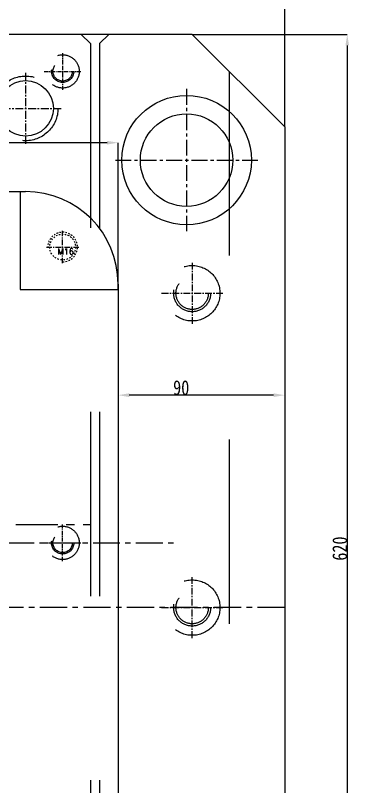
# Model space of a CAD drawing. Header units: millimetres. Extents: x 1572 to 4063, y -10865 to -3081.
# Drawn here: x 2795.2 to 2975.8, y -3850.4 to -3433.3 of the extents above; entities that cross this region are included whole.
import ezdxf

# ---------------------------------------------------------------- set-up
doc = ezdxf.new("R2010")
doc.units = ezdxf.units.MM
doc.header["$LTSCALE"] = 16.335
doc.header["$PDMODE"] = 3
doc.header["$PDSIZE"] = 0.3125
doc.linetypes.add('CENTER', pattern=[0.6, 0.375, -0.075, 0.075, -0.075])
doc.linetypes.add('HIDDEN', pattern=[0.2, 0.1, -0.1])
doc.layers.get('0').update_dxf_attribs({"linetype": 'CONTINUOUS'})
doc.layers.get('Defpoints').update_dxf_attribs({"linetype": 'CONTINUOUS'})
for name, color, linetype, lineweight in [('center', 1, 'CENTER', 9), ('moldbase', 7, 'CONTINUOUS', 20), ('screw', 33, 'CONTINUOUS', 13)]:
    doc.layers.add(name, color=color, linetype=linetype, lineweight=lineweight)
doc.styles.get("Standard").update_dxf_attribs({"font": 'txt', "width": 0.8})
doc.styles.add('TXT', font='txt.shx', dxfattribs={"bigfont": 'gbcbig.shx'})
doc.dimstyles.new('ISO-25', dxfattribs={"dimtxt": 8, "dimasz": 6, "dimexe": 0, "dimexo": 0, "dimgap": 0, "dimtad": 1, "dimdsep": 46, "dimtxsty": 'Standard', "dimcen": 0, "dimclrd": 4, "dimclre": 4, "dimclrt": 6, "dimazin": 0, "dimtfac": 1, "dimtofl": 0, "dimtmove": 0, "dimatfit": 3, "dimfxl": 0, "dimarcsym": 0})

# ---------------------------------------------------------------- blocks, each defined once
blk = doc.blocks.new('*D388')
at = {"color": 4, "lineweight": -2, "transparency": 16777216}
for p, q in [((2890.71, -3443.57), (2974.52, -3443.57)), ((2974.52, -3449.57), (2974.52, -4057.57)), ((2890.71, -4063.57), (2974.52, -4063.57))]:
    blk.add_line(p, q, dxfattribs=at)
at = {"color": 4, "transparency": 16777216}
for points in [[(2973.52, -3449.57), (2975.52, -3449.57), (2974.52, -3443.57)], [(2973.52, -4057.57), (2975.52, -4057.57), (2974.52, -4063.57)]]:
    blk.add_solid(points, dxfattribs=at)
at = {"layer": 'Defpoints', "color": 0, "transparency": 16777216}
for p in [(2890.71, -3443.57), (2890.71, -4063.57), (2974.52, -4063.57)]:
    blk.add_point(p, dxfattribs=at)
at = {"color": 6, "transparency": 16777216, "insert": (2970.52, -3721.64), "char_height": 8, "attachment_point": 5, "rotation": 90}
blk.add_mtext('620', dxfattribs=at)
blk = doc.blocks.new('*D401')
at = {"color": 4, "lineweight": -2, "transparency": 16777216}
for p, q in [((2290.71, -3493.57), (2290.71, -3416.09)), ((2934.71, -3416.09), (2296.71, -3416.09)), ((2940.71, -3493.57), (2940.71, -3416.09))]:
    blk.add_line(p, q, dxfattribs=at)
at = {"color": 4, "transparency": 16777216}
for points in [[(2296.71, -3415.09), (2296.71, -3417.09), (2290.71, -3416.09)], [(2934.71, -3415.09), (2934.71, -3417.09), (2940.71, -3416.09)]]:
    blk.add_solid(points, dxfattribs=at)
at = {"layer": 'Defpoints', "color": 0, "transparency": 16777216}
for p in [(2290.71, -3416.09), (2290.71, -3493.57), (2940.71, -3493.57)]:
    blk.add_point(p, dxfattribs=at)
at = {"color": 6, "transparency": 16777216, "insert": (2621.06, -3412.09), "char_height": 8, "attachment_point": 5}
blk.add_mtext('650', dxfattribs=at)
blk = doc.blocks.new('*D389')
at = {"color": 4, "lineweight": -2, "transparency": 16777216}
for p, q in [((2380.71, -3587.57), (2380.71, -3502.13)), ((2844.71, -3502.13), (2386.71, -3502.13)), ((2850.71, -3581.57), (2850.71, -3502.13))]:
    blk.add_line(p, q, dxfattribs=at)
at = {"color": 4, "transparency": 16777216}
for points in [[(2386.71, -3501.13), (2386.71, -3503.13), (2380.71, -3502.13)], [(2844.71, -3501.13), (2844.71, -3503.13), (2850.71, -3502.13)]]:
    blk.add_solid(points, dxfattribs=at)
at = {"layer": 'Defpoints', "color": 0, "transparency": 16777216}
for p in [(2380.71, -3502.13), (2850.71, -3581.57), (2380.71, -3587.57)]:
    blk.add_point(p, dxfattribs=at)
at = {"color": 6, "transparency": 16777216, "insert": (2563.63, -3498.13), "char_height": 8, "attachment_point": 5}
blk.add_mtext('470', dxfattribs=at)
blk = doc.blocks.new('screw_m16_g')
at = {"layer": 'screw', "color": 1, "linetype": 'CENTER', "ltscale": 0.497582}
for p, q in [((0, -8.8), (0, 8.8)), ((-8.8, 0), (8.8, 0))]:
    blk.add_line(p, q, dxfattribs=at)
at = {"layer": 'screw', "color": 33, "linetype": 'HIDDEN', "ltscale": 0.497582}
blk.add_circle((0, 0), 7, dxfattribs=at)
at = {"layer": 'screw', "color": 92, "linetype": 'HIDDEN', "ltscale": 0.497582}
blk.add_arc((0, 0), 8, 270, 180, dxfattribs=at)
at = {"layer": 'screw', "color": 6, "style": 'TXT'}
blk.add_text('M16', height=3.2, dxfattribs=at).set_placement((-2.72, -4))
blk = doc.blocks.new('123')
at = {"layer": 'moldbase', "color": 1, "linetype": 'CENTER', "ltscale": 0.36}
for p, q in [((213.9, -3458.67), (213.9, -3478.47)), ((204, -3468.57), (223.8, -3468.57)), ((213.9, -3733.47), (213.9, -3713.67)), ((204, -3723.57), (223.8, -3723.57))]:
    blk.add_line(p, q, dxfattribs=at)
at = {"layer": 'moldbase', "color": 1, "linetype": 'CENTER', "ltscale": 0.7}
for p, q in [((193.9, -3469.32), (193.9, -3507.82)), ((174.65, -3488.57), (213.15, -3488.57))]:
    blk.add_line(p, q, dxfattribs=at)
at = {"layer": 'moldbase', "color": 8, "linetype": 'HIDDEN', "ltscale": 12.192}
for centre, radius in [((213.9, -3468.57), 9), ((213.9, -3468.57), 6), ((213.9, -3468.57), 5.25), ((213.9, -3723.57), 9), ((213.9, -3723.57), 6), ((213.9, -3723.57), 5.25)]:
    blk.add_circle(centre, radius, dxfattribs=at)
at = {"layer": 'moldbase', "color": 8, "linetype": 'HIDDEN', "ltscale": 17.78}
blk.add_circle((193.9, -3488.57), 17.5, dxfattribs=at)
at = {"layer": 'moldbase'}
blk.add_circle((193.9, -3488.57), 15, dxfattribs=at)
blk = doc.blocks.new('*D410')
at = {"color": 4, "lineweight": -2, "transparency": 16777216}
for p, q in [((2850.71, -3627.52), (2850.71, -3638.68)), ((2940.71, -3627.52), (2940.71, -3638.68)), ((2934.71, -3638.68), (2856.71, -3638.68))]:
    blk.add_line(p, q, dxfattribs=at)
at = {"color": 4, "transparency": 16777216}
for points in [[(2856.71, -3637.68), (2856.71, -3639.68), (2850.71, -3638.68)], [(2934.71, -3637.68), (2934.71, -3639.68), (2940.71, -3638.68)]]:
    blk.add_solid(points, dxfattribs=at)
at = {"layer": 'Defpoints', "color": 0, "transparency": 16777216}
for p in [(2850.71, -3627.52), (2940.71, -3627.52), (2850.71, -3638.68)]:
    blk.add_point(p, dxfattribs=at)
at = {"color": 6, "transparency": 16777216, "insert": (2884.78, -3634.68), "char_height": 8, "attachment_point": 5}
blk.add_mtext('90', dxfattribs=at)

msp = doc.modelspace()

# ---------------------------------------------------------------- linework, layer by layer
for p, q in [((2430.706, -3528.566), (2800.706, -3528.566)), ((2797.706, -3528.566), (2797.706, -3581.566)), ((2797.706, -3581.566), (2850.706, -3581.566)), ((2850.706, -3578.566), (2850.706, -3858.566))]:
    msp.add_line(p, q)
at = {"color": 1, "linetype": 'CENTER', "ltscale": 3.708617}
msp.add_line((2395.545, -3708.566), (2835.867, -3708.566), dxfattribs=at)
msp.add_arc((2800.706, -3578.566), 50, 0, 90)
at = {"layer": 'center', "color": 1, "linetype": 'CENTER', "ltscale": 2.363514}
msp.add_line((2350.706, -3718.566), (2880.706, -3718.566), dxfattribs=at)
at = {"layer": 'moldbase'}
for p, q in [((2890.706, -3443.566), (2340.706, -3443.566)), ((2890.706, -3443.566), (2940.706, -3493.566)), ((2940.706, -3493.566), (2940.706, -4013.566))]:
    msp.add_line(p, q, dxfattribs=at)
at = {"layer": 'moldbase', "color": 8, "linetype": 'HIDDEN', "ltscale": 7.62}
for p, q in [((2830.706, -3443.566), (2835.706, -3448.566)), ((2845.706, -3443.566), (2840.706, -3448.566))]:
    msp.add_line(p, q, dxfattribs=at)
at = {"layer": 'moldbase', "color": 8, "linetype": 'HIDDEN', "ltscale": 60.96}
for p, q in [((2835.706, -3448.566), (2835.706, -3988.566)), ((2840.706, -3448.566), (2840.706, -4058.566)), ((2910.706, -3463.566), (2910.706, -4043.566))]:
    msp.add_line(p, q, dxfattribs=at)
at = {"layer": 'moldbase', "color": 1, "linetype": 'CENTER', "ltscale": 1.4}
for p, q in [((2887.706, -3473.066), (2887.706, -3550.066)), ((2849.206, -3511.566), (2926.206, -3511.566))]:
    msp.add_line(p, q, dxfattribs=at)
at = {"layer": 'moldbase', "color": 1, "linetype": 'CENTER', "ltscale": 0.6}
for p, q in [((2890.706, -3567.066), (2890.706, -3600.066)), ((2874.206, -3583.566), (2907.206, -3583.566)), ((2890.706, -3770.066), (2890.706, -3737.066)), ((2874.206, -3753.566), (2907.206, -3753.566))]:
    msp.add_line(p, q, dxfattribs=at)
at = {"layer": 'moldbase', "color": 1, "linetype": 'CENTER', "ltscale": 2.4}
msp.add_line((2940.706, -3753.566), (2290.706, -3753.566), dxfattribs=at)
at = {"layer": 'moldbase'}
for radius in [35, 25]:
    msp.add_circle((2887.706, -3511.566), radius, dxfattribs=at)
at = {"layer": 'moldbase', "color": 8, "linetype": 'HIDDEN', "ltscale": 20.32}
for centre, radius in [((2890.706, -3583.566), 15), ((2890.706, -3583.566), 10), ((2890.706, -3583.566), 8.75), ((2890.706, -3753.566), 15), ((2890.706, -3753.566), 10), ((2890.706, -3753.566), 8.75)]:
    msp.add_circle(centre, radius, dxfattribs=at)

# ---------------------------------------------------------------- block references
msp.add_blockref('123', (2606.81, 5))
at = {"layer": 'screw'}
msp.add_blockref('screw_m16_g', (2820.706, -3558.566), dxfattribs=at)

# ---------------------------------------------------------------- dimensions: what is measured, and where the dimension line sits
for base, p1, p2, picture, middle in [((2290.706, -3416.09), (2940.706, -3493.566), (2290.706, -3493.566), '*D401', (2621.061, -3416.09)), ((2380.706, -3502.126), (2850.706, -3581.566), (2380.706, -3587.572), '*D389', (2563.631, -3502.126))]:
    dim = msp.add_linear_dim(base=base, p1=p1, p2=p2, dimstyle='ISO-25')
    dim.commit()
    dim.dimension.update_dxf_attribs({"geometry": picture, "text_midpoint": middle, "dimtype": 160})
dim = msp.add_linear_dim(base=(2974.516, -4063.566), p1=(2890.706, -3443.566), p2=(2890.706, -4063.566), angle=90, dimstyle='ISO-25')
dim.commit()
dim.dimension.update_dxf_attribs({"geometry": '*D388', "text_midpoint": (2974.516, -3721.638), "dimtype": 160})
dim = msp.add_linear_dim(base=(2850.706, -3638.675), p1=(2940.706, -3627.523), p2=(2850.706, -3627.523), dimstyle='ISO-25', override={"dimfxl": 1.25})
dim.commit()
dim.dimension.update_dxf_attribs({"geometry": '*D410', "text_midpoint": (2884.776, -3638.675), "dimtype": 160})

doc.saveas('drawing.dxf')
